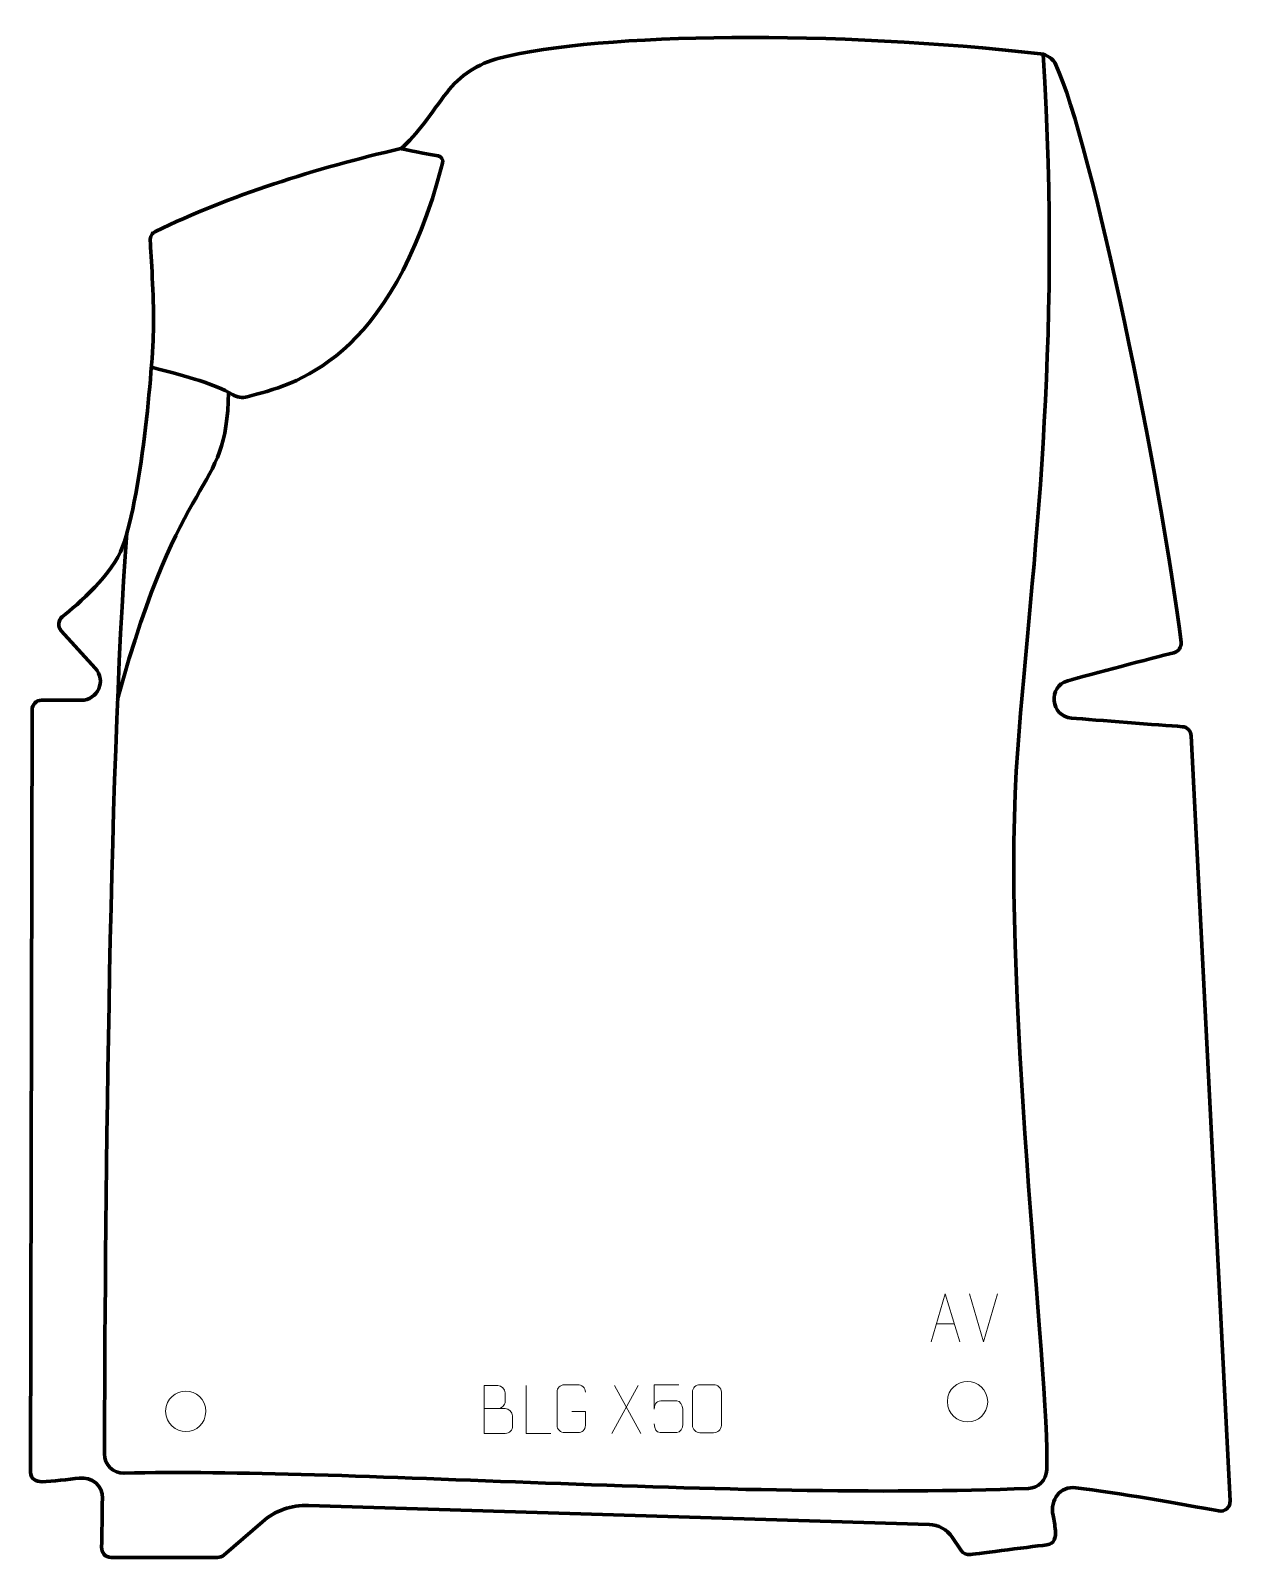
# Model space of a CAD drawing. Header units: millimetres. Extents: x -313 to 313, y -396 to 400.
import ezdxf

# ---------------------------------------------------------------- set-up
doc = ezdxf.new("R2010")
doc.units = ezdxf.units.MM
doc.header["$MEASUREMENT"] = 0
for name, color, linetype in [('layer 1', 7, 'Continuous'), ('layer 2', 7, 'Continuous'), ('layer 3', 7, 'Continuous')]:
    doc.layers.add(name, color=color, linetype=linetype)

msp = doc.modelspace()

# ---------------------------------------------------------------- linework, layer by layer
at = {"layer": 'layer 1', "color": 250, "lineweight": 9}
for points, knots in [([(156.7029, -283.5826), (156.7029, -283.5826), (164.0739, -258.6291), (164.0739, -258.6291), (164.0739, -258.6291), (164.0739, -258.6291), (171.6438, -283.5826), (171.6438, -283.5826)], [0, 0, 0, 0, 0.33333333, 0.33333333, 0.33333333, 0.33333333, 1, 1, 1, 1]), ([(-242.1633, -319.7739), (-242.0926, -313.1335), (-236.8186, -309.2875), (-231.6633, -309.3845), (-231.6633, -309.3845), (-226.508, -309.2875), (-221.234, -313.3509), (-221.1633, -319.9913), (-221.1633, -319.9913), (-221.5335, -326.3206), (-225.9754, -330.3513), (-231.6633, -330.3807), (-231.6633, -330.3807), (-236.8186, -330.4777), (-242.0926, -326.4143), (-242.1633, -319.7739)], [0, 0, 0, 0, 0.2, 0.2, 0.2, 0.2, 0.4, 0.4, 0.4, 0.4, 0.6, 0.6, 0.6, 0.6, 1, 1, 1, 1]), ([(-76.1159, -318.4389), (-72.4773, -318.4385), (-68.8902, -318.4385), (-65.2508, -318.4389), (-65.2508, -318.4389), (-63.2754, -318.4562), (-61.3518, -320.1923), (-61.3518, -322.2419), (-61.3518, -322.2419), (-61.3522, -323.3705), (-61.3522, -326.4199), (-61.3518, -327.5488), (-61.3518, -327.5488), (-61.3342, -329.4067), (-62.8763, -331.4206), (-65.1978, -331.4037), (-65.1978, -331.4037), (-68.8376, -331.4033), (-72.477, -331.4033), (-76.1159, -331.4037), (-76.1159, -331.4037), (-76.1159, -323.0854), (-76.1159, -314.7676), (-76.1159, -306.4501), (-76.1159, -306.4501), (-73.7422, -306.4501), (-71.3681, -306.4501), (-68.9939, -306.4501), (-68.9939, -306.4501), (-67.3131, -306.4325), (-65.2163, -308.343), (-65.1986, -310.3054), (-65.1986, -310.3054), (-65.199, -312.3715), (-65.199, -312.5175), (-65.1986, -314.584), (-65.1986, -314.584), (-65.1813, -316.6501), (-67.0358, -318.4562), (-69.0458, -318.4389)], [0, 0, 0, 0, 0.09090909, 0.09090909, 0.09090909, 0.09090909, 0.18181818, 0.18181818, 0.18181818, 0.18181818, 0.27272727, 0.27272727, 0.27272727, 0.27272727, 0.36363636, 0.36363636, 0.36363636, 0.36363636, 0.45454545, 0.45454545, 0.45454545, 0.45454545, 0.54545455, 0.54545455, 0.54545455, 0.54545455, 0.63636364, 0.63636364, 0.63636364, 0.63636364, 0.72727273, 0.72727273, 0.72727273, 0.72727273, 0.81818182, 0.81818182, 0.81818182, 0.81818182, 1, 1, 1, 1]), ([(-41.4067, -331.4111), (-41.4067, -331.4111), (-54.3558, -331.4111), (-54.3558, -331.4111), (-54.3558, -331.4111), (-54.3558, -331.4111), (-54.3558, -306.4575), (-54.3558, -306.4575)], [0, 0, 0, 0, 0.33333333, 0.33333333, 0.33333333, 0.33333333, 1, 1, 1, 1]), ([(-30.5382, -319.9922), (-30.5382, -319.9922), (-23.3701, -319.9922), (-23.3701, -319.9922), (-23.3701, -319.9922), (-23.3701, -319.9922), (-23.3701, -327.1603), (-23.3701, -327.1603), (-23.3701, -327.1603), (-23.5098, -329.4837), (-25.187, -330.9633), (-27.3348, -330.9741), (-27.3348, -330.9741), (-29.6666, -330.9737), (-31.9986, -330.9737), (-34.3301, -330.9741), (-34.3301, -330.9741), (-36.255, -331.0795), (-38.2272, -329.195), (-38.216, -327.1777), (-38.216, -327.1777), (-38.2156, -321.4076), (-38.2156, -315.6379), (-38.216, -309.8686), (-38.216, -309.8686), (-38.2118, -307.7305), (-36.465, -306.0113), (-34.3127, -306.0247), (-34.3127, -306.0247), (-31.987, -306.0247), (-29.6609, -306.0247), (-27.3348, -306.0247), (-27.3348, -306.0247), (-25.3881, -305.9893), (-23.3967, -307.4808), (-23.3701, -309.9185)], [0, 0, 0, 0, 0.1, 0.1, 0.1, 0.1, 0.2, 0.2, 0.2, 0.2, 0.3, 0.3, 0.3, 0.3, 0.4, 0.4, 0.4, 0.4, 0.5, 0.5, 0.5, 0.5, 0.6, 0.6, 0.6, 0.6, 0.7, 0.7, 0.7, 0.7, 0.8, 0.8, 0.8, 0.8, 1, 1, 1, 1]), ([(25.2762, -306.0538), (25.2762, -306.0538), (12.4245, -306.0538), (12.4245, -306.0538), (12.4245, -306.0538), (12.4248, -310.2844), (12.4248, -314.5153), (12.4245, -318.7465), (12.4245, -318.7465), (12.4242, -315.4364), (14.0552, -314.3646), (16.8672, -314.3041), (16.8672, -314.3041), (19.3068, -314.3038), (21.7463, -314.3038), (24.1855, -314.3041), (24.1855, -314.3041), (25.8353, -314.2973), (27.3102, -316.6778), (27.3387, -318.7465), (27.3387, -318.7465), (27.3384, -321.3338), (27.3384, -323.9214), (27.3387, -326.5091), (27.3387, -326.5091), (27.3849, -328.4685), (25.8855, -330.9048), (24.2596, -330.9633), (24.2596, -330.9633), (22.3031, -330.963), (17.4081, -330.963), (15.4511, -330.9633), (15.4511, -330.9633), (13.6056, -330.9721), (12.4985, -329.0073), (12.4777, -326.4562)], [0, 0, 0, 0, 0.1, 0.1, 0.1, 0.1, 0.2, 0.2, 0.2, 0.2, 0.3, 0.3, 0.3, 0.3, 0.4, 0.4, 0.4, 0.4, 0.5, 0.5, 0.5, 0.5, 0.6, 0.6, 0.6, 0.6, 0.7, 0.7, 0.7, 0.7, 0.8, 0.8, 0.8, 0.8, 1, 1, 1, 1]), ([(36.3014, -306.0093), (38.6675, -306.0093), (41.034, -306.0093), (43.4005, -306.0093), (43.4005, -306.0093), (45.381, -305.9737), (47.407, -307.468), (47.4341, -309.9101), (47.4341, -309.9101), (47.4337, -315.6675), (47.4337, -321.4253), (47.4341, -327.1835), (47.4341, -327.1835), (47.292, -329.5111), (45.5856, -330.9934), (43.4005, -331.0042), (43.4005, -331.0042), (41.0281, -331.0038), (38.6557, -331.0038), (36.2837, -331.0042), (36.2837, -331.0042), (34.3252, -331.1098), (32.3188, -329.2219), (32.3302, -327.2009), (32.3302, -327.2009), (32.3306, -321.4203), (32.3306, -315.64), (32.3302, -309.8602), (32.3302, -309.8602), (32.3345, -307.7182), (34.1116, -305.9957), (36.3014, -306.0093)], [0, 0, 0, 0, 0.11111111, 0.11111111, 0.11111111, 0.11111111, 0.22222222, 0.22222222, 0.22222222, 0.22222222, 0.33333333, 0.33333333, 0.33333333, 0.33333333, 0.44444444, 0.44444444, 0.44444444, 0.44444444, 0.55555556, 0.55555556, 0.55555556, 0.55555556, 0.66666667, 0.66666667, 0.66666667, 0.66666667, 0.77777778, 0.77777778, 0.77777778, 0.77777778, 1, 1, 1, 1]), ([(165.229, -314.7393), (165.2997, -308.0989), (170.5737, -304.2529), (175.729, -304.3499), (175.729, -304.3499), (180.8843, -304.2529), (186.1583, -308.3163), (186.229, -314.9567), (186.229, -314.9567), (185.8588, -321.286), (181.4169, -325.3167), (175.729, -325.3461), (175.729, -325.3461), (170.5737, -325.4431), (165.2997, -321.3797), (165.229, -314.7393)], [0, 0, 0, 0, 0.2, 0.2, 0.2, 0.2, 0.4, 0.4, 0.4, 0.4, 0.6, 0.6, 0.6, 0.6, 1, 1, 1, 1])]:
    msp.add_open_spline(points, degree=3, knots=knots, dxfattribs=at)
for points in [[(184.0624, -283.5899), (184.0624, -283.5899), (176.7406, -258.6363), (176.7406, -258.6363)], [(191.3843, -258.6363), (191.3843, -258.6363), (184.0625, -283.5899), (184.0625, -283.5899)], [(159.4255, -274.3332), (159.4255, -274.3332), (168.9212, -274.3332), (168.9212, -274.3332)], [(4.0479, -306.453), (4.0479, -306.453), (-9.6927, -331.3488), (-9.6927, -331.3488)], [(-8.2381, -306.453), (-8.2381, -306.453), (5.5025, -331.4065), (5.5025, -331.4065)]]:
    msp.add_open_spline(points, degree=3, dxfattribs=at)
at = {"layer": 'layer 2', "color": 12, "lineweight": 200}
msp.add_open_spline([(-275.5325, -390.6635), (-275.2881, -384.2884), (-275.2725, -372.6415), (-275.1007, -365.1478), (-275.1007, -365.1478), (-274.949, -358.524), (-280.5459, -353.9231), (-287.1326, -354.6879), (-287.1326, -354.6879), (-292.5597, -355.3183), (-301.2645, -356.2571), (-306.5138, -356.516), (-306.5138, -356.516), (-309.6885, -356.6723), (-312.5474, -354.793), (-312.5414, -351.617), (-312.5414, -351.617), (-312.5414, -351.617), (-311.766, 45.6733), (-311.766, 45.6733), (-311.766, 45.6733), (-311.7607, 48.4284), (-309.5237, 50.6594), (-306.7661, 50.6594), (-306.7661, 50.6594), (-306.7661, 50.6594), (-286.1818, 50.6594), (-286.1818, 50.6594), (-286.1818, 50.6594), (-277.4958, 50.6594), (-272.94, 60.963), (-278.789, 67.3789), (-278.789, 67.3789), (-278.789, 67.3789), (-296.5602, 86.8721), (-296.5602, 86.8721), (-296.5602, 86.8721), (-298.4994, 88.999), (-298.2468, 92.3214), (-296.0032, 94.1245), (-296.0032, 94.1245), (-287.7461, 100.7598), (-269.7452, 116.4218), (-264.5463, 130.6758), (-264.5463, 130.6758), (-254.3825, 158.5424), (-248.406, 229.4419), (-248.406, 246.958), (-248.406, 246.958), (-248.406, 260.8719), (-249.663, 282.0464), (-250.1802, 290.1662), (-250.1802, 290.1662), (-250.3089, 292.194), (-249.1963, 294.0934), (-247.3664, 294.9799), (-247.3664, 294.9799), (-209.0163, 313.5544), (-163.7771, 327.9353), (-119.6132, 338.0816), (-119.6132, 338.0816), (-111.1307, 344.9921), (-103.3089, 357.3313), (-95.7122, 367.227), (-95.7122, 367.227), (-88.8581, 376.1551), (-79.1874, 382.4917), (-68.2717, 385.2593), (-68.2717, 385.2593), (-15.1716, 398.7223), (107.5269, 399.6141), (213.8022, 387.4532), (213.8022, 387.4532), (217.2588, 387.0574), (220.2616, 384.9051), (221.733, 381.755), (221.733, 381.755), (240.2302, 342.1533), (276.7209, 164.7252), (286.9652, 80.8851), (286.9652, 80.8851), (287.2696, 78.3969), (285.6789, 76.0721), (283.2497, 75.4466), (283.2497, 75.4466), (271.7418, 72.483), (239.9459, 64.2653), (227.9095, 60.8522), (227.9095, 60.8522), (217.3353, 57.854), (218.9838, 42.2492), (229.9379, 41.3411), (229.9379, 41.3411), (242.5508, 40.2959), (275.683, 37.7837), (287.652, 36.8796), (287.652, 36.8796), (290.1628, 36.6898), (292.1404, 34.6638), (292.2681, 32.1513), (292.2681, 32.1513), (292.2681, 32.1513), (312.5349, -366.5793), (312.5349, -366.5793), (312.5349, -366.5793), (312.7003, -369.8334), (309.7641, -372.3204), (306.5577, -371.7309), (306.5577, -371.7309), (287.5451, -368.236), (253.1228, -362.1622), (232.1929, -359.6769), (232.1929, -359.6769), (223.8349, -358.6845), (218.6459, -365.8664), (220.2715, -374.1178), (220.2715, -374.1178), (220.7386, -376.4889), (221.2441, -379.1308), (221.4699, -382.0698), (221.4699, -382.0698), (221.7369, -385.5443), (221.0945, -388.9338), (216.9804, -389.4362), (216.9804, -389.4362), (207.0162, -390.6521), (177.1476, -394.4851), (177.1476, -394.4851), (177.1476, -394.4851), (175.28, -394.7218), (173.4371, -393.89), (172.3801, -392.3328), (172.3801, -392.3328), (172.3801, -392.3328), (167.661, -385.3792), (167.661, -385.3792), (167.661, -385.3792), (164.9612, -381.4009), (160.5152, -378.9578), (155.7068, -378.8101), (155.7068, -378.8101), (155.7068, -378.8101), (-167.76, -368.877), (-167.76, -368.877), (-167.76, -368.877), (-176.5502, -368.6071), (-185.1195, -371.653), (-191.764, -377.4096), (-191.764, -377.4096), (-191.764, -377.4096), (-211.8128, -394.7786), (-211.8128, -394.7786), (-211.8128, -394.7786), (-212.7222, -395.566), (-213.885, -395.9999), (-215.0887, -395.9999), (-215.0887, -395.9999), (-215.0887, -395.9999), (-270.5443, -395.9999), (-270.5443, -395.9999), (-270.5443, -395.9999), (-273.4399, -395.9999), (-275.6433, -393.5545), (-275.5325, -390.6635)], degree=3, knots=[0, 0, 0, 0, 0.02380952, 0.02380952, 0.02380952, 0.02380952, 0.04761905, 0.04761905, 0.04761905, 0.04761905, 0.07142857, 0.07142857, 0.07142857, 0.07142857, 0.0952381, 0.0952381, 0.0952381, 0.0952381, 0.11904762, 0.11904762, 0.11904762, 0.11904762, 0.14285714, 0.14285714, 0.14285714, 0.14285714, 0.16666667, 0.16666667, 0.16666667, 0.16666667, 0.19047619, 0.19047619, 0.19047619, 0.19047619, 0.21428571, 0.21428571, 0.21428571, 0.21428571, 0.23809524, 0.23809524, 0.23809524, 0.23809524, 0.26190476, 0.26190476, 0.26190476, 0.26190476, 0.28571429, 0.28571429, 0.28571429, 0.28571429, 0.30952381, 0.30952381, 0.30952381, 0.30952381, 0.33333333, 0.33333333, 0.33333333, 0.33333333, 0.35714286, 0.35714286, 0.35714286, 0.35714286, 0.38095238, 0.38095238, 0.38095238, 0.38095238, 0.4047619, 0.4047619, 0.4047619, 0.4047619, 0.42857143, 0.42857143, 0.42857143, 0.42857143, 0.45238095, 0.45238095, 0.45238095, 0.45238095, 0.47619048, 0.47619048, 0.47619048, 0.47619048, 0.5, 0.5, 0.5, 0.5, 0.52380952, 0.52380952, 0.52380952, 0.52380952, 0.54761905, 0.54761905, 0.54761905, 0.54761905, 0.57142857, 0.57142857, 0.57142857, 0.57142857, 0.5952381, 0.5952381, 0.5952381, 0.5952381, 0.61904762, 0.61904762, 0.61904762, 0.61904762, 0.64285714, 0.64285714, 0.64285714, 0.64285714, 0.66666667, 0.66666667, 0.66666667, 0.66666667, 0.69047619, 0.69047619, 0.69047619, 0.69047619, 0.71428571, 0.71428571, 0.71428571, 0.71428571, 0.73809524, 0.73809524, 0.73809524, 0.73809524, 0.76190476, 0.76190476, 0.76190476, 0.76190476, 0.78571429, 0.78571429, 0.78571429, 0.78571429, 0.80952381, 0.80952381, 0.80952381, 0.80952381, 0.83333333, 0.83333333, 0.83333333, 0.83333333, 0.85714286, 0.85714286, 0.85714286, 0.85714286, 0.88095238, 0.88095238, 0.88095238, 0.88095238, 0.9047619, 0.9047619, 0.9047619, 0.9047619, 0.92857143, 0.92857143, 0.92857143, 0.92857143, 0.95238095, 0.95238095, 0.95238095, 0.95238095, 1, 1, 1, 1], dxfattribs=at)
at = {"layer": 'layer 3', "color": 142, "lineweight": 200}
for points, knots in [([(-262.3233, 137.6603), (-272.005, 11.6301), (-273.6288, -231.8501), (-274.0656, -342.0518), (-274.0656, -342.0518), (-274.0878, -347.6913), (-269.4396, -352.2266), (-263.7972, -352.0785), (-263.7972, -352.0785), (-151.3186, -349.1233), (52.3614, -366.191), (207.3822, -360.0163), (207.3822, -360.0163), (212.6093, -359.8082), (216.808, -355.6175), (216.9823, -350.394), (216.9823, -350.394), (218.6114, -301.5543), (192.5006, -93.8096), (201.8284, 25.1814), (201.8284, 25.1814), (209.5976, 124.2887), (224.9293, 230.5968), (215.1302, 387.2086)], [0, 0, 0, 0, 0.14285714, 0.14285714, 0.14285714, 0.14285714, 0.28571429, 0.28571429, 0.28571429, 0.28571429, 0.42857143, 0.42857143, 0.42857143, 0.42857143, 0.57142857, 0.57142857, 0.57142857, 0.57142857, 0.71428571, 0.71428571, 0.71428571, 0.71428571, 1, 1, 1, 1]), ([(-249.5831, 224.2108), (-229.3615, 218.7272), (-216.9561, 215.759), (-207.3051, 209.8958), (-207.3051, 209.8958), (-204.9909, 208.49), (-202.2039, 208.0949), (-199.5849, 208.7849), (-199.5849, 208.7849), (-175.2334, 215.1998), (-125.0017, 226.7014), (-97.8075, 330.5733), (-97.8075, 330.5733), (-97.3665, 332.2585), (-98.452, 333.9656), (-100.1665, 334.2828), (-100.1665, 334.2828), (-111.642, 336.4051), (-119.6134, 338.0818), (-119.6134, 338.0818)], [0, 0, 0, 0, 0.16666667, 0.16666667, 0.16666667, 0.16666667, 0.33333333, 0.33333333, 0.33333333, 0.33333333, 0.5, 0.5, 0.5, 0.5, 0.66666667, 0.66666667, 0.66666667, 0.66666667, 1, 1, 1, 1])]:
    msp.add_open_spline(points, degree=3, knots=knots, dxfattribs=at)
msp.add_open_spline([(-267.1722, 51.1084), (-234.0626, 173.6697), (-210.1566, 156.1388), (-209.36, 211.0754)], degree=3, dxfattribs=at)

doc.saveas('drawing.dxf')
